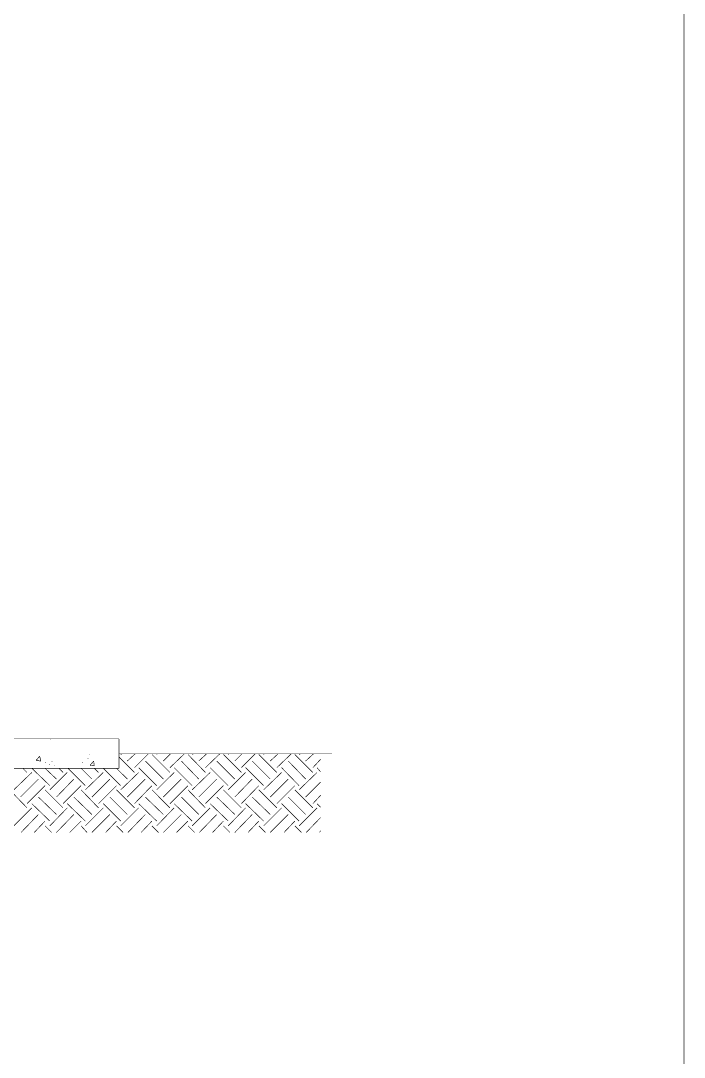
# Model space of a CAD drawing. Extents: x 0 to 210, y 0 to 297.
# Drawn here: x 163.5 to 210.4, y 60.2 to 133.4 of the extents above; entities that cross this region are included whole.
import ezdxf

# ---------------------------------------------------------------- set-up
doc = ezdxf.new("R2010")
doc.units = 0
doc.header["$MEASUREMENT"] = 0
doc.layers.add('C00-00-00-BLACK', color=7, linetype='Continuous')
doc.layers.add('C95-49-00', color=34, linetype='Continuous')

msp = doc.modelspace()

# ---------------------------------------------------------------- linework, layer by layer
at = {"layer": 'C00-00-00-BLACK', "const_width": 0.0423}
msp.add_lwpolyline([(0.0427, -0.3886), (210.36, -0.3886), (210.36, 296.883), (0.0427, 296.883), (0.0427, -0.3886)], close=True, dxfattribs=at)
for points in [[(157.982, 82.6505), (170.45, 82.6505)], [(165.574, 82.6079), (165.615, 82.6079)], [(170.45, 82.6505), (170.45, 80.5737)], [(164.597, 81.1265), (164.853, 81.4229)], [(164.939, 81.0839), (164.853, 81.4229)], [(168.246, 81.2532), (168.289, 81.2532)], [(168.33, 81.5495), (168.373, 81.5495)], [(170.45, 81.5922), (185.507, 81.5922)], [(157.982, 80.5737), (170.45, 80.5737)], [(164.554, 80.5737), (164.597, 80.5737)], [(164.597, 81.1265), (164.939, 81.0839)], [(165.235, 80.9995), (165.278, 80.9995)], [(165.531, 80.8274), (165.574, 80.8274)], [(165.701, 81.0426), (165.743, 81.0426)], [(165.87, 80.7434), (165.912, 80.7434)], [(167.864, 80.9995), (167.907, 80.9995)], [(168.415, 80.7847), (168.669, 81.0839)], [(168.415, 80.7847), (168.712, 80.7434)], [(168.542, 80.9128), (168.585, 80.9128)], [(168.712, 80.7434), (168.669, 81.0839)]]:
    msp.add_lwpolyline(points, dxfattribs=at)
at = {"layer": 'C95-49-00', "const_width": 0.0423}
for points in [[(171.553, 80.2778), (170.45, 81.3802)], [(170.576, 81.5495), (170.664, 81.5922)], [(171.045, 81.0839), (171.596, 81.5922)], [(171.553, 80.6154), (172.529, 81.5922)], [(174.056, 80.2778), (172.784, 81.5495)], [(173.121, 81.5495), (173.164, 81.5922)], [(173.59, 81.0839), (174.099, 81.5922)], [(174.056, 80.6154), (175.074, 81.5922)], [(176.56, 80.2778), (175.329, 81.5495)], [(175.625, 81.5495), (175.709, 81.5922)], [(176.091, 81.0839), (176.644, 81.5922)], [(176.56, 80.6154), (177.575, 81.5922)], [(179.102, 80.2778), (177.832, 81.5495)], [(178.171, 81.5495), (178.213, 81.5922)], [(178.636, 81.0839), (179.144, 81.5922)], [(179.102, 80.6154), (180.078, 81.5922)], [(181.605, 80.2778), (180.332, 81.5495)], [(180.671, 81.5495), (180.716, 81.5922)], [(181.139, 81.0839), (181.689, 81.5922)], [(181.605, 80.6154), (182.623, 81.5922)], [(184.15, 80.2778), (182.877, 81.5495)], [(183.174, 81.5495), (183.259, 81.5922)], [(183.642, 81.0839), (184.193, 81.5922)], [(163.962, 80.2778), (163.666, 80.5737)], [(165.574, 79.3461), (164.301, 80.5737)], [(166.04, 79.8117), (165.235, 80.5737)], [(166.507, 80.2778), (166.208, 80.5737)], [(168.077, 79.3461), (166.846, 80.5737)], [(168.542, 79.8117), (167.78, 80.5737)], [(169.008, 80.2778), (168.712, 80.5737)], [(170.576, 79.3461), (169.35, 80.5737)], [(171.045, 79.8117), (170.28, 80.5737)], [(173.121, 79.3461), (171.85, 80.6154)], [(173.59, 79.8117), (172.318, 81.0839)], [(175.625, 79.3461), (174.352, 80.6154)], [(176.091, 79.8117), (174.861, 81.0839)], [(178.171, 79.3461), (176.897, 80.6154)], [(178.636, 79.8117), (177.363, 81.0839)], [(180.671, 79.3461), (179.401, 80.6154)], [(181.139, 79.8117), (179.867, 81.0839)], [(183.174, 79.3461), (181.944, 80.6154)], [(183.642, 79.8117), (182.412, 81.0839)], [(184.15, 80.6154), (184.7, 81.2105)], [(184.7, 80.319), (184.446, 80.6154)], [(163.029, 79.0497), (164.301, 80.2778)], [(163.496, 78.5386), (164.767, 79.8117)], [(165.574, 79.0497), (166.803, 80.2778)], [(166.04, 78.5386), (167.269, 79.8117)], [(168.077, 79.0497), (169.35, 80.2778)], [(168.542, 78.5386), (169.814, 79.8117)], [(170.576, 79.0497), (171.85, 80.2778)], [(171.045, 78.5386), (172.318, 79.8117)], [(173.121, 79.0497), (174.352, 80.2778)], [(173.59, 78.5386), (174.861, 79.8117)], [(175.625, 79.0497), (176.897, 80.2778)], [(176.091, 78.5386), (177.363, 79.8117)], [(178.171, 79.0497), (179.401, 80.2778)], [(178.636, 78.5386), (179.867, 79.8117)], [(180.671, 79.0497), (181.944, 80.2778)], [(181.139, 78.5386), (182.412, 79.8117)], [(183.174, 79.0497), (184.446, 80.2778)], [(163.962, 77.7766), (162.733, 79.0497)], [(163.962, 78.0729), (165.235, 79.3461)], [(166.507, 77.7766), (165.235, 79.0497)], [(166.507, 78.0729), (167.78, 79.3461)], [(169.008, 77.7766), (167.78, 79.0497)], [(169.008, 78.0729), (170.28, 79.3461)], [(171.553, 77.7766), (170.28, 79.0497)], [(171.553, 78.0729), (172.784, 79.3461)], [(174.056, 77.7766), (172.784, 79.0497)], [(174.056, 78.0729), (175.329, 79.3461)], [(176.56, 77.7766), (175.329, 79.0497)], [(176.56, 78.0729), (177.832, 79.3461)], [(179.102, 77.7766), (177.832, 79.0497)], [(179.102, 78.0729), (180.332, 79.3461)], [(181.605, 77.7766), (180.332, 79.0497)], [(181.605, 78.0729), (182.877, 79.3461)], [(184.15, 77.7766), (182.877, 79.0497)], [(183.642, 78.5386), (184.7, 79.5997)], [(166.04, 77.3105), (164.767, 78.5386)], [(168.542, 77.3105), (167.269, 78.5386)], [(171.045, 77.3105), (169.814, 78.5386)], [(173.59, 77.3105), (172.318, 78.5386)], [(176.091, 77.3105), (174.861, 78.5386)], [(178.636, 77.3105), (177.363, 78.5386)], [(181.139, 77.3105), (179.867, 78.5386)], [(183.642, 77.3105), (182.412, 78.5386)], [(184.15, 78.0729), (184.7, 78.6652)], [(163.029, 76.5044), (164.301, 77.7766)], [(165.574, 76.8435), (164.301, 78.0729)], [(165.574, 76.5044), (166.803, 77.7766)], [(168.077, 76.8435), (166.803, 78.0729)], [(168.077, 76.5044), (169.35, 77.7766)], [(170.576, 76.8435), (169.35, 78.0729)], [(170.576, 76.5044), (171.85, 77.7766)], [(173.121, 76.8435), (171.85, 78.0729)], [(173.121, 76.5044), (174.352, 77.7766)], [(175.625, 76.8435), (174.352, 78.0729)], [(175.625, 76.5044), (176.897, 77.7766)], [(178.171, 76.8435), (176.897, 78.0729)], [(178.171, 76.5044), (179.401, 77.7766)], [(180.671, 76.8435), (179.401, 78.0729)], [(180.671, 76.5044), (181.944, 77.7766)], [(183.174, 76.8435), (181.944, 78.0729)], [(183.174, 76.5044), (184.446, 77.7766)], [(184.7, 77.8192), (184.446, 78.0729)], [(163.539, 76.0388), (164.767, 77.3105)], [(166.04, 76.0388), (167.269, 77.3105)], [(168.542, 76.0388), (169.814, 77.3105)], [(171.088, 76.0388), (172.318, 77.3105)], [(173.59, 76.0388), (174.861, 77.3105)], [(176.132, 76.0388), (177.363, 77.3105)], [(178.636, 76.0388), (179.867, 77.3105)], [(181.139, 76.0388), (182.412, 77.3105)], [(183.684, 76.0388), (184.7, 77.0999)], [(164.47, 76.0388), (165.235, 76.8435)], [(165.701, 76.0388), (165.235, 76.5044)], [(166.973, 76.0388), (167.78, 76.8435)], [(168.203, 76.0388), (167.78, 76.5044)], [(169.518, 76.0388), (170.28, 76.8435)], [(170.749, 76.0388), (170.28, 76.5044)], [(172.019, 76.0388), (172.784, 76.8435)], [(173.25, 76.0388), (172.784, 76.5044)], [(174.522, 76.0388), (175.329, 76.8435)], [(175.795, 76.0388), (175.329, 76.5044)], [(177.067, 76.0388), (177.832, 76.8435)], [(178.297, 76.0388), (177.832, 76.5044)], [(179.57, 76.0388), (180.332, 76.8435)], [(180.8, 76.0388), (180.332, 76.5044)], [(182.113, 76.0388), (182.877, 76.8435)], [(183.342, 76.0388), (182.877, 76.5044)], [(184.616, 76.0388), (184.7, 76.1654)]]:
    msp.add_lwpolyline(points, dxfattribs=at)

doc.saveas('drawing.dxf')
